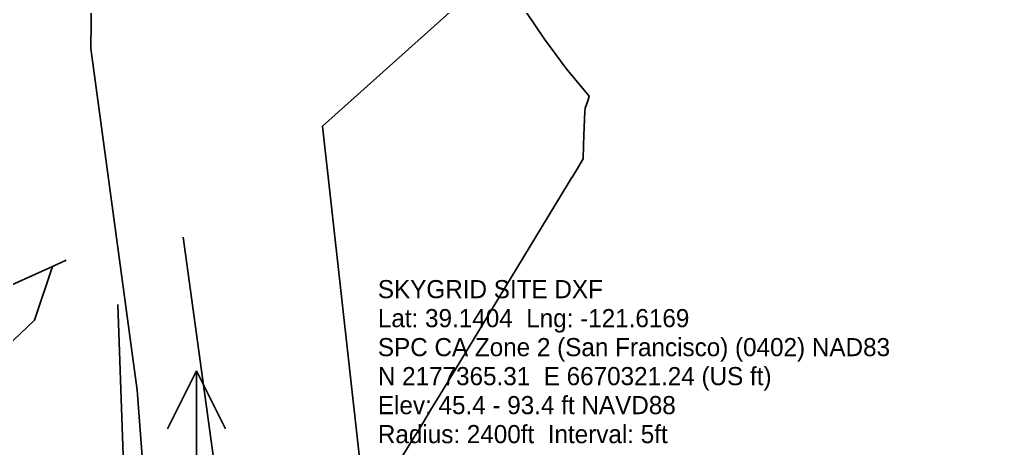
# Model space of a CAD drawing. Extents: x 6576311 to 6728256, y 2029764 to 2237541.
# Drawn here: x 6671656 to 6674927, y 2179148 to 2180567 of the extents above; entities that cross this region are included whole.
import ezdxf

# ---------------------------------------------------------------- set-up
doc = ezdxf.new("R2010")
doc.units = 21
for name, color, linetype in [('CL_LOCAL', 4, 'Continuous'), ('CL_TRAIL', 6, 'Continuous'), ('COUNTY_BOUNDARY', 40, 'Continuous'), ('NORTH_ARROW', 7, 'Continuous'), ('PLSS_QQ', 8, 'Continuous'), ('SITE_INFO', 2, 'Continuous')]:
    doc.layers.add(name, color=color, linetype=linetype)

msp = doc.modelspace()

# ---------------------------------------------------------------- linework, layer by layer
at = {"layer": 'CL_LOCAL'}
for points in [[(6670996, 2179403.3), (6671335.5, 2179556.7), (6671765, 2179750.7), (6671810.2, 2179771.2)], [(6671765, 2179750.7), (6671705.7, 2179573.1), (6671634.5, 2179505.6), (6671335.5, 2179556.7)], [(6672018.5, 2178538.8), (6672002.4, 2179000.6), (6671980.7, 2179624.2)]]:
    msp.add_lwpolyline(points, dxfattribs=at)
at = {"layer": 'CL_TRAIL'}
msp.add_lwpolyline([(6672322.5, 2178607.9), (6672330, 2178831.1), (6672312.4, 2179004.4), (6672197, 2179847.8)], dxfattribs=at)
at = {"layer": 'COUNTY_BOUNDARY'}
msp.add_lwpolyline([(6672901.3, 2179089.2), (6672962.7, 2179187), (6672975.1, 2179207.5), (6673015.6, 2179274.3), (6673056.5, 2179341.1), (6673263.7, 2179683.3), (6673300.9, 2179744.3), (6673471, 2180025.1), (6673481.1, 2180041.2), (6673486.2, 2180049.9), (6673501.4, 2180075.1), (6673511, 2180090.5), (6673520.8, 2180107.3), (6673522, 2180149.5), (6673523, 2180184.8), (6673525.8, 2180263.5), (6673527.5, 2180274.1), (6673535.6, 2180298.5), (6673539.8, 2180314.2), (6673463.9, 2180405.7), (6673392, 2180503.3), (6673193.4, 2180799.6)], dxfattribs=at)
at = {"layer": 'NORTH_ARROW'}
for p, q in [((6672241.2, 2179405.3), (6672145.2, 2179213.3)), ((6672241.2, 2178925.3), (6672241.2, 2179405.3)), ((6672241.2, 2179405.3), (6672337.2, 2179213.3))]:
    msp.add_line(p, q, dxfattribs=at)
at = {"layer": 'PLSS_QQ'}
for points in [[(6672865.2, 2166923.7), (6673796, 2168946.4), (6673876.4, 2169850.7), (6674387.3, 2171637.5), (6674698.5, 2173324.1), (6674295.6, 2174678.8), (6673254.7, 2176348.3), (6672958.8, 2176863.2), (6672454.3, 2177295.8), (6672149.3, 2177952.8), (6672045.3, 2179341.2), (6671891.7, 2180472.5), (6671926.1, 2183164.3)], [(6672865.2, 2166923.7), (6673796, 2168946.4), (6673876.4, 2169850.7), (6674387.3, 2171637.5), (6674698.5, 2173324.1), (6674295.6, 2174678.8), (6673254.7, 2176348.3), (6672958.8, 2176863.2), (6672454.3, 2177295.8), (6672149.3, 2177952.8), (6672045.3, 2179341.2), (6671891.7, 2180472.5), (6671926.1, 2183164.3)], [(6673143.3, 2180650.9), (6672657.8, 2180214.6), (6672929.1, 2177780.9), (6674614.5, 2176367.6), (6676170.4, 2176064.4), (6677498.6, 2175870.5), (6678210.9, 2175818.9), (6679147.8, 2175825.2), (6679904.3, 2175573.9), (6680294.1, 2175981.8), (6680973, 2176168.2), (6681129.3, 2176119.8)]]:
    msp.add_lwpolyline(points, dxfattribs=at)

# ---------------------------------------------------------------- texts
at = {"layer": 'SITE_INFO'}
for s, p in [('SKYGRID SITE DXF', (6672841.2, 2179645.3)), ('Lat: 39.1404  Lng: -121.6169', (6672841.2, 2179549.3)), ('SPC CA Zone 2 (San Francisco) (0402) NAD83', (6672841.2, 2179453.3)), ('N 2177365.31  E 6670321.24 (US ft)', (6672841.2, 2179357.3)), ('Elev: 45.4 - 93.4 ft NAVD88', (6672841.2, 2179261.3)), ('Radius: 2400ft  Interval: 5ft', (6672841.2, 2179165.3))]:
    msp.add_text(s, height=60, dxfattribs=at).set_placement(p)

doc.saveas('drawing.dxf')
